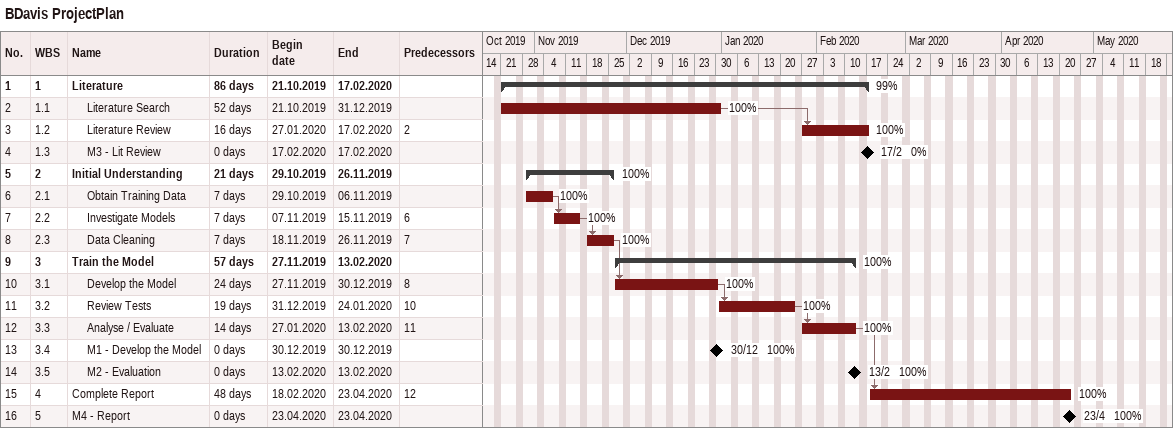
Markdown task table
BDavis ProjectPlan

| ID | WBS | Task | Duration | Start | Finish | Predecessors | % complete |
|---|---|---|---|---|---|---|---|
| 1 | 1 | **Literature** | 86d | 2019-10-21 | 2020-02-17 |  | 99 |
| 2 | 1.1 | Literature Search | 52d | 2019-10-21 | 2019-12-31 |  | 100 |
| 3 | 1.2 | Literature Review | 16d | 2020-01-27 | 2020-02-17 | 2 | 100 |
| 4 | 1.3 | M3 - Lit Review | 0d | 2020-02-17 | 2020-02-17 |  | 0 |
| 5 | 2 | **Initial Understanding** | 21d | 2019-10-29 | 2019-11-26 |  | 100 |
| 6 | 2.1 | Obtain Training Data | 7d | 2019-10-29 | 2019-11-06 |  | 100 |
| 7 | 2.2 | Investigate Models | 7d | 2019-11-07 | 2019-11-15 | 6 | 100 |
| 8 | 2.3 | Data Cleaning | 7d | 2019-11-18 | 2019-11-26 | 7 | 100 |
| 9 | 3 | **Train the Model** | 57d | 2019-11-27 | 2020-02-13 |  | 100 |
| 10 | 3.1 | Develop the Model | 24d | 2019-11-27 | 2019-12-30 | 8 | 100 |
| 11 | 3.2 | Review Tests | 19d | 2019-12-31 | 2020-01-24 | 10 | 100 |
| 12 | 3.3 | Analyse / Evaluate | 14d | 2020-01-27 | 2020-02-13 | 11 | 100 |
| 13 | 3.4 | M1 - Develop the Model | 0d | 2019-12-30 | 2019-12-30 |  | 100 |
| 14 | 3.5 | M2 - Evaluation | 0d | 2020-02-13 | 2020-02-13 |  | 100 |
| 15 | 4 | Complete Report | 48d | 2020-02-18 | 2020-04-23 | 12 | 100 |
| 16 | 5 | M4 - Report | 0d | 2020-04-23 | 2020-04-23 |  | 100 |
